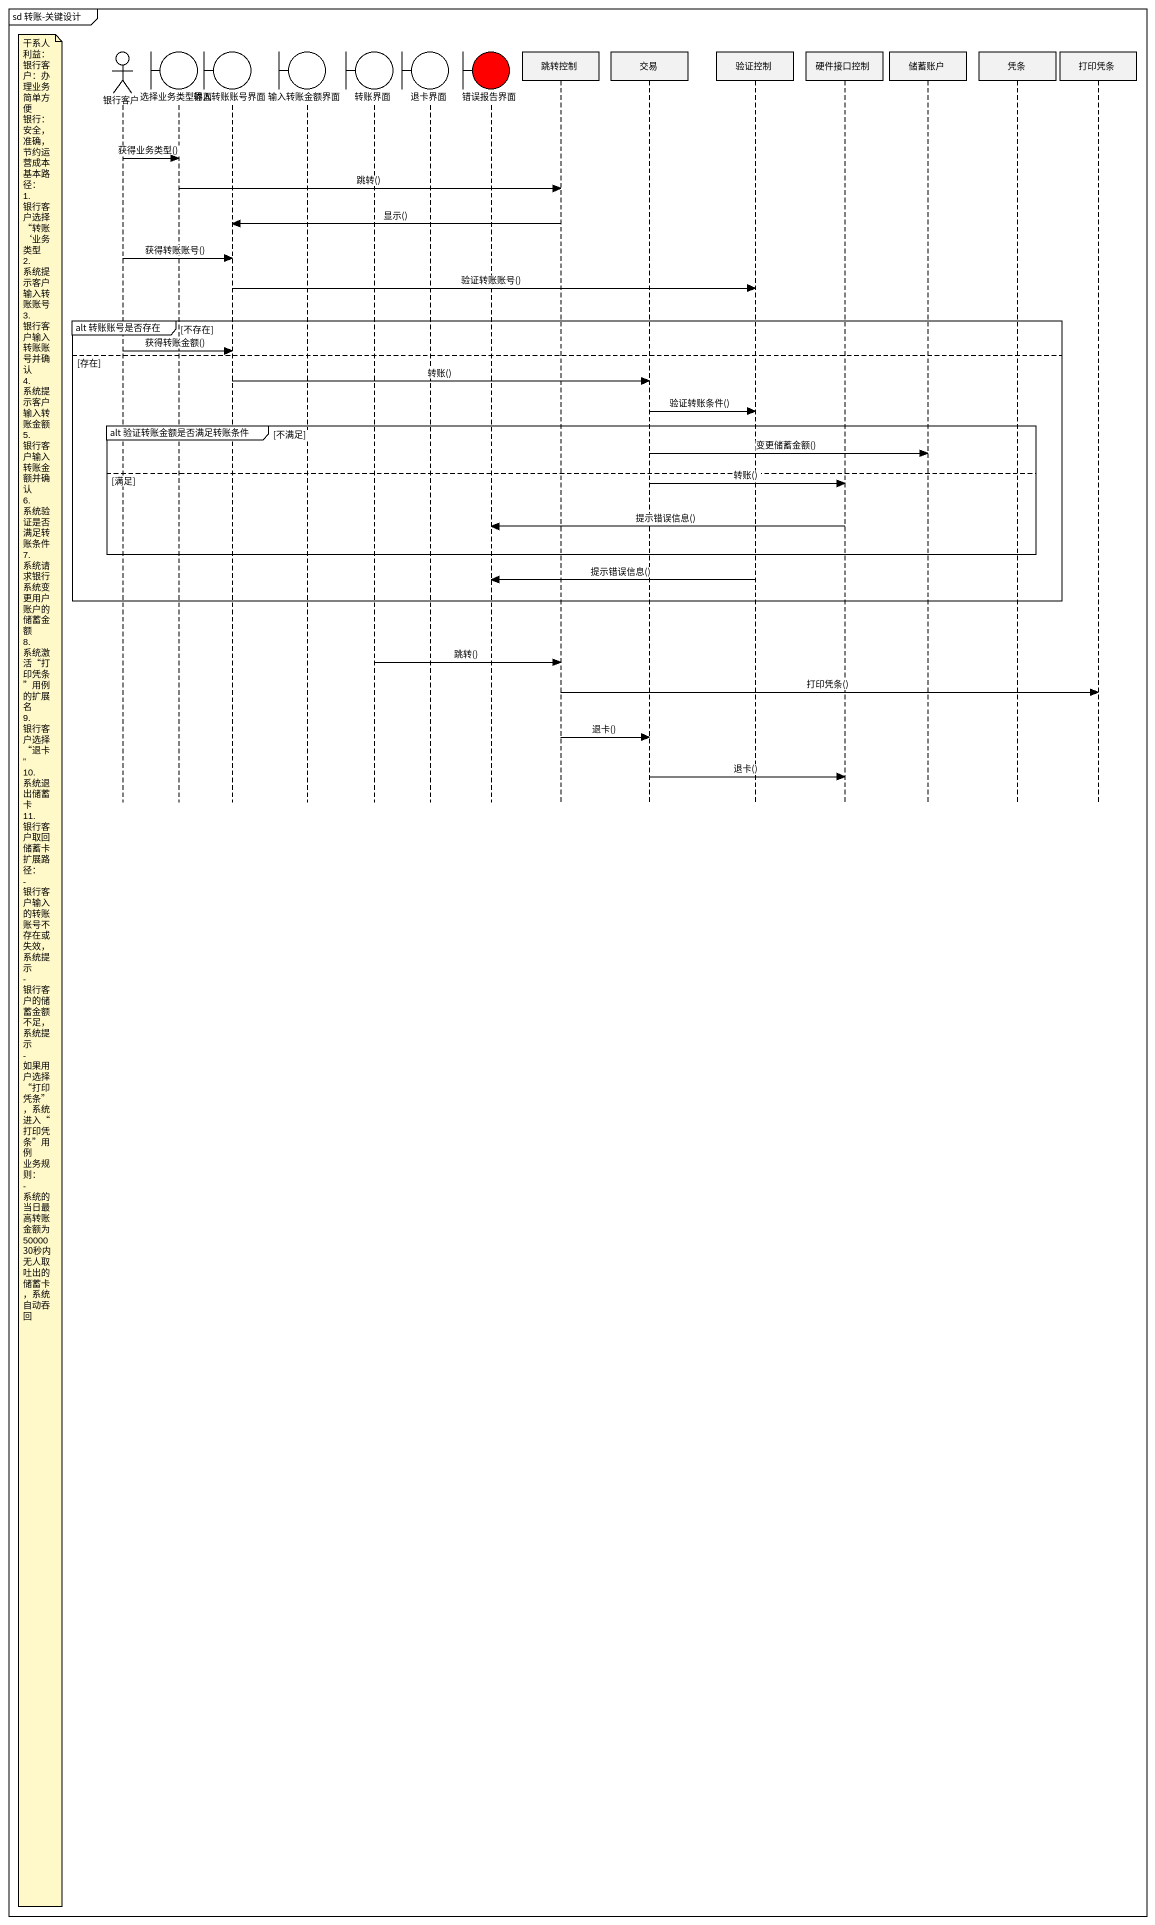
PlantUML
@startuml
mainframe sd 转账-关键设计
hide footbox
actor 银行客户
boundary 选择业务类型界面
boundary 输入转账账号界面
boundary 输入转账金额界面
boundary 转账界面
boundary 退卡界面
boundary 错误报告界面 #FF0000
participant 跳转控制
participant 交易
participant 验证控制
participant 硬件接口控制
participant 储蓄账户
participant 凭条
participant 打印凭条

银行客户 -> 选择业务类型界面 : 获得业务类型()
选择业务类型界面 -> 跳转控制 : 跳转()
跳转控制 -> 输入转账账号界面 : 显示()
银行客户 -> 输入转账账号界面 : 获得转账账号()
输入转账账号界面 -> 验证控制 : 验证转账账号()
group alt 转账账号是否存在 [不存在]
  银行客户 -> 输入转账账号界面 : 获得转账金额()
else 存在
  输入转账账号界面 -> 交易 : 转账()
  交易 -> 验证控制 : 验证转账条件()
  group alt 验证转账金额是否满足转账条件 [不满足]
    交易 -> 储蓄账户 : 变更储蓄金额()
  else 满足
    交易 -> 硬件接口控制 : 转账()
    硬件接口控制 -> 错误报告界面 : 提示错误信息()
  end
  验证控制 -> 错误报告界面 : 提示错误信息()
end
转账界面 -> 跳转控制 : 跳转()
跳转控制 -> 打印凭条 : 打印凭条()
跳转控制 -> 交易 : 退卡()
交易 -> 硬件接口控制 : 退卡()
note left of 银行客户
  干系人利益：
  银行客户：办理业务简单方便
  银行：安全，准确，节约运营成本
  基本路径：
  1.银行客户选择“转账‘业务类型
  2.系统提示客户输入转账账号
  3.银行客户输入转账账号并确认
  4.系统提示客户输入转账金额
  5.银行客户输入转账金额并确认
  6.系统验证是否满足转账条件
  7.系统请求银行系统变更用户账户的储蓄金额
  8.系统激活“打印凭条”用例的扩展名
  9.银行客户选择“退卡”
  10.系统退出储蓄卡
  11.银行客户取回储蓄卡
  扩展路径：
  - 银行客户输入的转账账号不存在或失效，系统提示
  - 银行客户的储蓄金额不足，系统提示
  - 如果用户选择“打印凭条”，系统进入“打印凭条”用例
  业务规则：
  - 系统的当日最高转账金额为50000
  30秒内无人取吐出的储蓄卡，系统自动吞回
end note
@enduml
